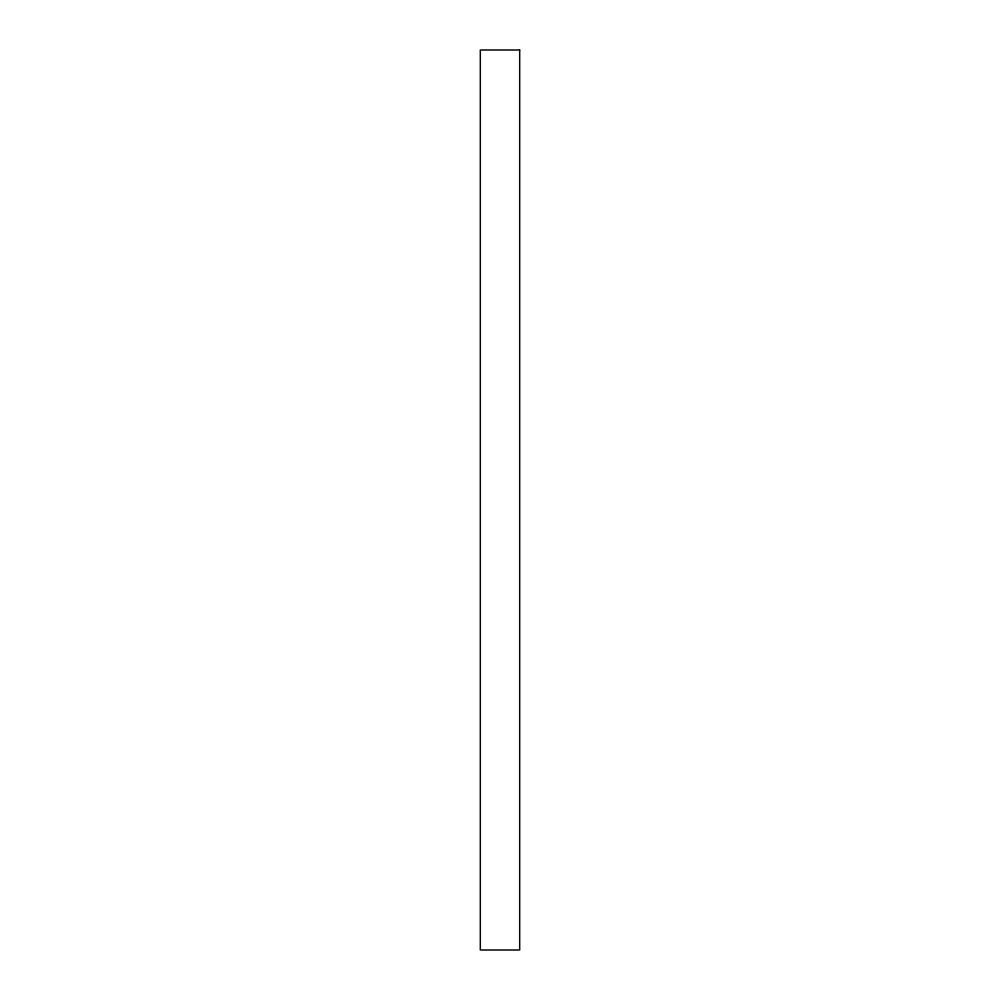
<?xml version="1.0" encoding="UTF-8"?>
<svg xmlns="http://www.w3.org/2000/svg" width="1000" height="1000" viewBox="0 0 1000 1000"><rect width="100%" height="100%" fill="white"/><g stroke="black" fill="none" stroke-linecap="round" stroke-linejoin="round"><path stroke-width="1.5" d="M519.688 50L480.312 50L480.312 950L519.688 950L519.688 50"/></g></svg>
